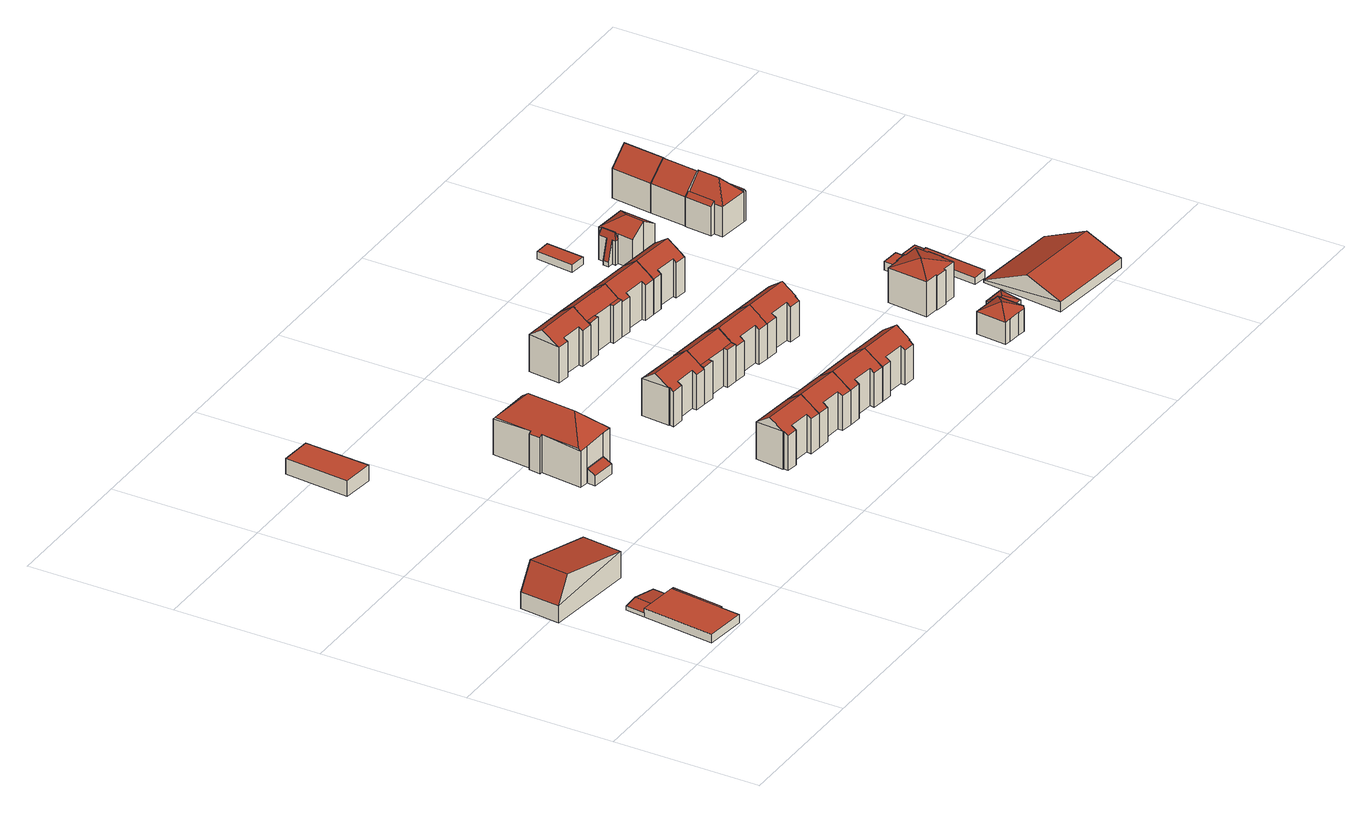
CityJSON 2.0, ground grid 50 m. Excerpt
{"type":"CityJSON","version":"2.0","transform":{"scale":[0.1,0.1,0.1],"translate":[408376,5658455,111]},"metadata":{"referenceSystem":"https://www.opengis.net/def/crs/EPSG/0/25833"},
"CityObjects":{
"building1":{"type":"Building","attributes":{"Gemeindeschluessel":14612000,"Geometrietyp2DReferenz":"3000","function":"31001_9998","roofType":"9999"},"children":["building1-1","building1-2","building1-3"]},
"building1-1":{"type":"BuildingPart","attributes":{"Dachtyp_tdc":"tdcGableRoof","Dachneigung":10.56,"QualitaetDacherkennung":31,"Geometrietyp2DReferenz":"3000","measuredHeight":2.12,"roofType":"3100"},"parents":["building1"],"geometry":[{"type":"MultiSurface","lod":"2","boundaries":[[[0,1,2,3]],[[4,5,6,7]],[[5,0,3,6]],[[0,5,8]],[[1,0,8,9]],[[5,4,9,8]],[[3,2,7,6]]],"semantics":{"surfaces":[{"type":"WallSurface"},{"type":"RoofSurface"},{"type":"GroundSurface"}],"values":[0,0,0,0,1,1,2]}}]},
"building1-2":{"type":"BuildingPart","attributes":{"Dachtyp_tdc":"tdcPolyFlatRoof","Dachneigung":0,"QualitaetDacherkennung":23,"Geometrietyp2DReferenz":"3000","measuredHeight":3,"roofType":"1000"},"parents":["building1"],"geometry":[{"type":"MultiSurface","lod":"2","boundaries":[[[10,11,12,13]],[[11,14,4,7,12]],[[15,10,13,16]],[[15,17,14,11,10]],[[13,12,7,2,16]]],"semantics":{"surfaces":[{"type":"WallSurface"},{"type":"RoofSurface"},{"type":"GroundSurface"}],"values":[0,0,0,1,2]}}]},
"building1-3":{"type":"BuildingPart","attributes":{"Dachtyp_tdc":"tdcPolyFlatRoof","Dachneigung":0,"QualitaetDacherkennung":0,"Geometrietyp2DReferenz":"3000","measuredHeight":3,"roofType":"9999"},"parents":["building1"],"geometry":[{"type":"MultiSurface","lod":"2","boundaries":[[[17,15,18,19]],[[19,18,20,21]],[[18,15,16,20]],[[17,19,21,2]],[[21,20,16,2]],[[15,17,2,16]]],"semantics":{"surfaces":[{"type":"RoofSurface"},{"type":"WallSurface"},{"type":"GroundSurface"},{"type":"ClosureSurface","isClosure":"1","QuelleClosure":"LoD1Solid"}],"values":[0,1,1,1,2,3]}}]},
"building2":{"type":"Building","attributes":{"Dachtyp_tdc":"tdcGableRoof","Gemeindeschluessel":14612000,"Dachneigung":11.79,"QualitaetDacherkennung":6,"Geometrietyp2DReferenz":"3000","measuredHeight":14.76,"function":"31001_9998","roofType":"3100"},"geometry":[{"type":"Solid","lod":"2","boundaries":[[[[22,23,24,25]],[[23,26,27,24]],[[26,28,29,27]],[[28,22,25,29]],[[26,23,30]],[[22,28,31]],[[23,22,31,30]],[[28,26,30,31]],[[25,24,27,29]]]],"semantics":{"surfaces":[{"type":"WallSurface"},{"type":"RoofSurface"},{"type":"GroundSurface"}],"values":[[0,0,0,0,0,0,1,1,2]]}}]},
"building3":{"type":"Building","attributes":{"name":"Berufsfeuerwehr Dresden-Übigau","Dachtyp_tdc":"tdcPolyFlatRoof","Gemeindeschluessel":14612000,"Dachneigung":0,"QualitaetDacherkennung":93,"Geometrietyp2DReferenz":"3000","measuredHeight":5.47,"function":"31001_3072","roofType":"1000"},"geometry":[{"type":"Solid","lod":"2","boundaries":[[[[32,33,34,35]],[[33,36,37,34]],[[36,38,39,37]],[[38,32,35,39]],[[38,36,33,32]],[[35,34,37,39]]]],"semantics":{"surfaces":[{"type":"WallSurface"},{"type":"RoofSurface"},{"type":"GroundSurface"}],"values":[[0,0,0,0,1,2]]}}]},
"building4":{"type":"Building","attributes":{"Dachtyp_tdc":"tdcPolyFlatRoof","Gemeindeschluessel":14612000,"Dachneigung":24.52,"QualitaetDacherkennung":41,"Geometrietyp2DReferenz":"3000","measuredHeight":4.88,"function":"31001_9998","roofType":"2100"},"geometry":[{"type":"Solid","lod":"2","boundaries":[[[[40,41,42,43]],[[41,44,45,42]],[[44,46,47,45]],[[46,40,43,47]],[[46,44,41,40]],[[43,42,45,47]]]],"semantics":{"surfaces":[{"type":"WallSurface"},{"type":"RoofSurface"},{"type":"GroundSurface"}],"values":[[0,0,0,0,1,2]]}}]},
"building5":{"type":"Building","attributes":{"Dachtyp_tdc":"tdcFreeFormRoof","Gemeindeschluessel":14612000,"Dachneigung":43.62,"QualitaetDacherkennung":64,"Geometrietyp2DReferenz":"3000","measuredHeight":20.34,"function":"31001_9998","roofType":"5000"},"geometry":[{"type":"Solid","lod":"2","boundaries":[[[[48,49,50,51]],[[49,52,53,50]],[[52,54,55,53]],[[54,56,57,55]],[[56,58,59,57]],[[58,60,61,59]],[[60,62,63,61]],[[62,64,43,63]],[[64,65,47,43]],[[65,48,51,47]],[[64,66,67,68,48,65]],[[69,60,58,70]],[[66,62,60,69,67]],[[67,69,70,56,54,52,49,68]],[[49,48,68]],[[58,56,70]],[[64,62,66]],[[51,50,53,55,57,59,61,63,43,47]]]],"semantics":{"surfaces":[{"type":"WallSurface"},{"type":"RoofSurface"},{"type":"GroundSurface"}],"values":[[0,0,0,0,0,0,0,0,0,0,1,1,1,1,0,0,0,2]]}}]},
"building6":{"type":"Building","attributes":{"Dachtyp_tdc":"tdcFreeFormRoof","Gemeindeschluessel":14612000,"Dachneigung":32.25,"QualitaetDacherkennung":69,"Geometrietyp2DReferenz":"3000","measuredHeight":16.26,"function":"31001_9998","roofType":"5000"},"geometry":[{"type":"Solid","lod":"2","boundaries":[[[[71,72,73,74]],[[72,75,76,73]],[[75,77,78,76]],[[77,79,80,78]],[[79,81,82,80]],[[81,83,84,82]],[[83,85,86,84]],[[85,87,88,86]],[[87,89,90,88]],[[89,91,92,90]],[[91,71,74,92]],[[93,85,83,94]],[[89,87,93,94,81,79,77,75,72,71,91]],[[83,81,94]],[[87,85,93]],[[74,73,76,78,80,82,84,86,88,90,92]]]],"semantics":{"surfaces":[{"type":"WallSurface"},{"type":"RoofSurface"},{"type":"GroundSurface"}],"values":[[0,0,0,0,0,0,0,0,0,0,0,1,1,0,0,2]]}}]},
"building7":{"type":"Building","attributes":{"Dachtyp_tdc":"tdcFreeFormRoof","Gemeindeschluessel":14612000,"Dachneigung":32.34,"QualitaetDacherkennung":70,"Geometrietyp2DReferenz":"3000","measuredHeight":16.21,"function":"31001_9998","roofType":"5000"},"geometry":[{"type":"Solid","lod":"2","boundaries":[[[[95,96,97,98]],[[96,99,100,97]],[[99,89,101,100]],[[89,87,102,101]],[[87,85,103,102]],[[85,104,105,103]],[[104,106,107,105]],[[106,108,109,107]],[[108,110,111,109]],[[110,95,98,111]],[[112,104,85,113]],[[95,110,108,106,112,113,87,89,99,96]],[[106,104,112]],[[85,87,113]],[[98,97,100,101,102,103,105,107,109,111]]]],"semantics":{"surfaces":[{"type":"WallSurface"},{"type":"RoofSurface"},{"type":"GroundSurface"}],"values":[[0,0,0,0,0,0,0,0,0,0,1,1,0,0,2]]}}]},
"building8":{"type":"Building","attributes":{"Dachtyp_tdc":"tdcFreeFormRoof","Gemeindeschluessel":14612000,"Dachneigung":32.44,"QualitaetDacherkennung":71,"Geometrietyp2DReferenz":"3000","measuredHeight":16.39,"function":"31001_9998","roofType":"5000"},"geometry":[{"type":"Solid","lod":"2","boundaries":[[[[114,115,116,117]],[[115,118,119,116]],[[118,120,121,119]],[[120,122,123,121]],[[122,124,125,123]],[[124,126,127,125]],[[126,128,129,127]],[[128,130,131,129]],[[130,132,133,131]],[[132,134,135,133]],[[134,114,117,135]],[[136,120,118,137]],[[124,122,136,137,115,114,134,132,130,128,126]],[[122,120,136]],[[118,115,137]],[[117,116,119,121,123,125,127,129,131,133,135]]]],"semantics":{"surfaces":[{"type":"WallSurface"},{"type":"RoofSurface"},{"type":"GroundSurface"}],"values":[[0,0,0,0,0,0,0,0,0,0,0,1,1,0,0,2]]}}]},
"building9":{"type":"Building","attributes":{"Dachtyp_tdc":"tdcFreeFormRoof","Gemeindeschluessel":14612000,"Dachneigung":32.9,"QualitaetDacherkennung":70,"Geometrietyp2DReferenz":"3000","measuredHeight":16.21,"function":"31001_9998","roofType":"5000"},"geometry":[{"type":"Solid","lod":"2","boundaries":[[[[138,139,140,141]],[[139,142,143,140]],[[142,144,145,143]],[[144,108,109,145]],[[108,106,107,109]],[[106,104,105,107]],[[104,146,147,105]],[[146,148,149,147]],[[148,150,151,149]],[[150,138,141,151]],[[152,146,104,153]],[[150,148,152,153,106,108,144,142,139,138]],[[104,106,153]],[[148,146,152]],[[141,140,143,145,109,107,105,147,149,151]]]],"semantics":{"surfaces":[{"type":"WallSurface"},{"type":"RoofSurface"},{"type":"GroundSurface"}],"values":[[0,0,0,0,0,0,0,0,0,0,1,1,0,0,2]]}}]},
"building10":{"type":"Building","attributes":{"Gemeindeschluessel":14612000,"Geometrietyp2DReferenz":"3000","function":"31001_9998","roofType":"9999"},"children":["building10-1","building10-2","building10-3"]},
"building10-1":{"type":"BuildingPart","attributes":{"Dachtyp_tdc":"tdcPolyFlatRoof","Dachneigung":3.23,"QualitaetDacherkennung":32,"Geometrietyp2DReferenz":"3000","measuredHeight":13.08,"roofType":"2100"},"parents":["building10"],"geometry":[{"type":"MultiSurface","lod":"2","boundaries":[[[154,155,156,157,158]],[[155,159,160,156]],[[159,161,162,163,160]],[[159,155,154,161]],[[163,157,156,160]]],"semantics":{"surfaces":[{"type":"WallSurface"},{"type":"RoofSurface"},{"type":"GroundSurface"}],"values":[0,0,0,1,2]}}]},
"building10-2":{"type":"BuildingPart","attributes":{"Dachtyp_tdc":"tdcPolyFlatRoof","Dachneigung":5.05,"QualitaetDacherkennung":30,"Geometrietyp2DReferenz":"3000","measuredHeight":13.11,"roofType":"2100"},"parents":["building10"],"geometry":[{"type":"MultiSurface","lod":"2","boundaries":[[[164,165,125,166]],[[165,167,123,125]],[[167,168,123]],[[169,164,166,170,171]],[[169,167,165,164]],[[166,125,123,170]]],"semantics":{"surfaces":[{"type":"WallSurface"},{"type":"RoofSurface"},{"type":"GroundSurface"}],"values":[0,0,0,0,1,2]}}]},
"building10-3":{"type":"BuildingPart","attributes":{"Dachtyp_tdc":"tdcGableRoof","Dachneigung":35.47,"QualitaetDacherkennung":80,"Geometrietyp2DReferenz":"3000","measuredHeight":16.45,"roofType":"3100"},"parents":["building10"],"geometry":[{"type":"MultiSurface","lod":"2","boundaries":[[[162,171,170,163]],[[168,172,173,123]],[[172,174,121,173]],[[174,175,176,121]],[[175,177,178,176]],[[177,158,157,178]],[[177,175,174,172]],[[172,168,171,162,158,177]],[[170,123,173,121,176,178,157,163]]],"semantics":{"surfaces":[{"type":"WallSurface"},{"type":"RoofSurface"},{"type":"GroundSurface"}],"values":[0,0,0,0,0,0,1,1,2]}}]},
"building11":{"type":"Building","attributes":{"Dachtyp_tdc":"tdcFreeFormRoof","Gemeindeschluessel":14612000,"Dachneigung":31.77,"QualitaetDacherkennung":83,"Geometrietyp2DReferenz":"3000","measuredHeight":16.31,"function":"31001_9998","roofType":"5000"},"geometry":[{"type":"Solid","lod":"2","boundaries":[[[[179,180,181,182]],[[180,183,184,181]],[[183,185,186,184]],[[185,187,188,186]],[[187,189,190,188]],[[189,191,192,190]],[[191,193,194,192]],[[193,195,196,194]],[[195,179,182,196]],[[197,191,189,198]],[[195,193,197,198,187,185,183,180,179]],[[189,187,198]],[[193,191,197]],[[182,181,184,186,188,190,192,194,196]]]],"semantics":{"surfaces":[{"type":"WallSurface"},{"type":"RoofSurface"},{"type":"GroundSurface"}],"values":[[0,0,0,0,0,0,0,0,0,1,1,0,0,2]]}}]},
"building12":{"type":"Building","attributes":{"Dachtyp_tdc":"tdcFreeFormRoof","Gemeindeschluessel":14612000,"Dachneigung":32.68,"QualitaetDacherkennung":70,"Geometrietyp2DReferenz":"3000","measuredHeight":16.21,"function":"31001_9998","roofType":"5000"},"geometry":[{"type":"Solid","lod":"2","boundaries":[[[[199,200,201,202]],[[200,203,204,201]],[[203,150,151,204]],[[150,148,149,151]],[[148,205,147,149]],[[205,206,207,147]],[[206,208,209,207]],[[208,210,211,209]],[[210,212,213,211]],[[212,214,215,213]],[[214,199,202,215]],[[216,206,205,152]],[[199,214,212,210,208,216,152,148,150,203,200]],[[205,148,152]],[[208,206,216]],[[202,201,204,151,149,147,207,209,211,213,215]]]],"semantics":{"surfaces":[{"type":"WallSurface"},{"type":"RoofSurface"},{"type":"GroundSurface"}],"values":[[0,0,0,0,0,0,0,0,0,0,0,1,1,0,0,2]]}}]},
"building13":{"type":"Building","attributes":{"Dachtyp_tdc":"tdcFreeFormRoof","Gemeindeschluessel":14612000,"Dachneigung":33.94,"QualitaetDacherkennung":69,"Geometrietyp2DReferenz":"3000","measuredHeight":16.41,"function":"31001_9998","roofType":"5000"},"geometry":[{"type":"Solid","lod":"2","boundaries":[[[[217,218,219,220]],[[218,221,156,219]],[[221,154,157,156]],[[154,175,176,157]],[[175,222,223,176]],[[222,224,225,223]],[[224,226,227,225]],[[226,228,229,227]],[[228,230,231,229]],[[230,217,220,231]],[[232,222,175,233]],[[230,228,226,224,232,233,154,221,218,217]],[[175,154,233]],[[224,222,232]],[[220,219,156,157,176,223,225,227,229,231]]]],"semantics":{"surfaces":[{"type":"WallSurface"},{"type":"RoofSurface"},{"type":"GroundSurface"}],"values":[[0,0,0,0,0,0,0,0,0,0,1,1,0,0,2]]}}]},
"building14":{"type":"Building","attributes":{"Gemeindeschluessel":14612000,"Geometrietyp2DReferenz":"3000","function":"31001_9998","roofType":"9999"},"children":["building14-1","building14-2","building14-3"]},
"building14-1":{"type":"BuildingPart","attributes":{"Dachtyp_tdc":"tdcGableRoof","Dachneigung":35.36,"QualitaetDacherkennung":86,"Geometrietyp2DReferenz":"3000","measuredHeight":16.43,"roofType":"3100"},"parents":["building14"],"geometry":[{"type":"MultiSurface","lod":"2","boundaries":[[[234,235,236,237]],[[238,239,240,241]],[[242,191,192,194]],[[191,234,237,192]],[[191,243,244,234]],[[239,238,235,244,243,242]],[[242,243,191]],[[234,244,235]],[[237,236,241,240,194,192]]],"semantics":{"surfaces":[{"type":"WallSurface"},{"type":"RoofSurface"},{"type":"GroundSurface"}],"values":[0,0,0,0,1,1,0,0,2]}}]},
"building14-2":{"type":"BuildingPart","attributes":{"Dachtyp_tdc":"tdcPolyFlatRoof","Dachneigung":4.29,"QualitaetDacherkennung":80,"Geometrietyp2DReferenz":"3000","measuredHeight":13.14,"roofType":"2100"},"parents":["building14"],"geometry":[{"type":"MultiSurface","lod":"2","boundaries":[[[245,193,242,194,196]],[[246,247,248,240,239]],[[247,245,196,248]],[[247,246,193,245]],[[196,194,240,248]]],"semantics":{"surfaces":[{"type":"WallSurface"},{"type":"RoofSurface"},{"type":"GroundSurface"}],"values":[0,0,0,1,2]}}]},
"building14-3":{"type":"BuildingPart","attributes":{"Dachtyp_tdc":"tdcPolyFlatRoof","Dachneigung":4.3,"QualitaetDacherkennung":71,"Geometrietyp2DReferenz":"3000","measuredHeight":13.14,"roofType":"2100"},"parents":["building14"],"geometry":[{"type":"MultiSurface","lod":"2","boundaries":[[[249,250,251,236,235]],[[250,252,253,251]],[[252,254,238,241,253]],[[254,252,250,249]],[[236,251,253,241]]],"semantics":{"surfaces":[{"type":"WallSurface"},{"type":"RoofSurface"},{"type":"GroundSurface"}],"values":[0,0,0,1,2]}}]},
"building15":{"type":"Building","attributes":{"Dachtyp_tdc":"tdcFreeFormRoof","Gemeindeschluessel":14612000,"Dachneigung":32.9,"QualitaetDacherkennung":70,"Geometrietyp2DReferenz":"3000","measuredHeight":16.4,"function":"31001_9998","roofType":"5000"},"geometry":[{"type":"Solid","lod":"2","boundaries":[[[[255,256,257,258]],[[256,259,260,257]],[[259,261,262,260]],[[261,263,227,262]],[[263,264,225,227]],[[264,222,223,225]],[[222,265,266,223]],[[265,267,268,266]],[[267,269,270,268]],[[269,271,272,270]],[[271,255,258,272]],[[273,265,222,232]],[[256,255,271,269,267,273,232,264,263,261,259]],[[222,264,232]],[[267,265,273]],[[258,257,260,262,227,225,223,266,268,270,272]]]],"semantics":{"surfaces":[{"type":"WallSurface"},{"type":"RoofSurface"},{"type":"GroundSurface"}],"values":[[0,0,0,0,0,0,0,0,0,0,0,1,1,0,0,2]]}}]},
"building16":{"type":"Building","attributes":{"Dachtyp_tdc":"tdcFreeFormRoof","Gemeindeschluessel":14612000,"Dachneigung":33.79,"QualitaetDacherkennung":82,"Geometrietyp2DReferenz":"3000","measuredHeight":16.38,"function":"31001_9998","roofType":"5000"},"geometry":[{"type":"Solid","lod":"2","boundaries":[[[[274,275,276,277]],[[275,278,279,276]],[[278,280,251,279]],[[280,234,237,251]],[[234,281,282,237]],[[281,283,284,282]],[[283,285,286,284]],[[285,287,288,286]],[[287,274,277,288]],[[289,281,234,290]],[[285,283,289,290,280,278,275,274,287]],[[283,281,289]],[[234,280,290]],[[277,276,279,251,237,282,284,286,288]]]],"semantics":{"surfaces":[{"type":"WallSurface"},{"type":"RoofSurface"},{"type":"GroundSurface"}],"values":[[0,0,0,0,0,0,0,0,0,1,1,0,0,2]]}}]},
"building17":{"type":"Building","attributes":{"Dachtyp_tdc":"tdcFreeFormRoof","Gemeindeschluessel":14612000,"Dachneigung":33.26,"QualitaetDacherkennung":74,"Geometrietyp2DReferenz":"3000","measuredHeight":16.33,"function":"31001_9998","roofType":"5000"},"geometry":[{"type":"Solid","lod":"2","boundaries":[[[[291,292,293,294]],[[292,295,296,293]],[[295,285,286,296]],[[285,283,284,286]],[[283,281,282,284]],[[281,297,298,282]],[[297,299,300,298]],[[299,301,302,300]],[[301,303,304,302]],[[303,291,294,304]],[[291,303,301,299,305,306,283,285,295,292]],[[305,297,281,306]],[[281,283,306]],[[299,297,305]],[[294,293,296,286,284,282,298,300,302,304]]]],"semantics":{"surfaces":[{"type":"WallSurface"},{"type":"RoofSurface"},{"type":"GroundSurface"}],"values":[[0,0,0,0,0,0,0,0,0,0,1,1,0,0,2]]}}]},
"building18":{"type":"Building","attributes":{"Dachtyp_tdc":"tdcFreeFormRoof","Gemeindeschluessel":14612000,"Dachneigung":28.05,"QualitaetDacherkennung":82,"Geometrietyp2DReferenz":"3000","measuredHeight":10.67,"function":"31001_9998","roofType":"5000"},"geometry":[{"type":"Solid","lod":"2","boundaries":[[[[307,308,309,310]],[[308,311,312,309]],[[311,313,314,312]],[[315,308,307,316]],[[311,315,316,317]],[[317,316,318,319,320,313]],[[316,307,318]],[[308,315,311]],[[311,317,313]],[[314,321,322,323,310,309,312]],[[313,320,321,314]],[[320,319,322,321]],[[319,318,323,322]],[[318,307,310,323]]]],"semantics":{"surfaces":[{"type":"WallSurface"},{"type":"RoofSurface"},{"type":"GroundSurface"}],"values":[[0,0,0,1,1,1,1,0,0,2,0,0,0,0]]}}]},
"building19":{"type":"Building","attributes":{"Dachtyp_tdc":"tdcPolyFlatRoof","Gemeindeschluessel":14612000,"Dachneigung":0,"QualitaetDacherkennung":74,"Geometrietyp2DReferenz":"3000","measuredHeight":2.54,"function":"31001_9998","roofType":"1000"},"geometry":[{"type":"Solid","lod":"2","boundaries":[[[[324,325,326,327]],[[325,328,329,326]],[[328,330,331,329]],[[330,324,327,331]],[[330,328,325,324]],[[327,326,329,331]]]],"semantics":{"surfaces":[{"type":"WallSurface"},{"type":"RoofSurface"},{"type":"GroundSurface"}],"values":[[0,0,0,0,1,2]]}}]},
"building20":{"type":"Building","attributes":{"Dachtyp_tdc":"tdcHipRoof","Gemeindeschluessel":14612000,"Dachneigung":24.45,"QualitaetDacherkennung":69,"Geometrietyp2DReferenz":"3000","measuredHeight":4.23,"function":"31001_9998","roofType":"3200"},"geometry":[{"type":"Solid","lod":"2","boundaries":[[[[332,333,334,335]],[[333,336,337,334]],[[336,338,339,337]],[[338,332,335,339]],[[336,333,340]],[[332,338,341]],[[333,332,341,340]],[[338,336,340,341]],[[335,334,337,339]]]],"semantics":{"surfaces":[{"type":"WallSurface"},{"type":"RoofSurface"},{"type":"GroundSurface"}],"values":[[0,0,0,0,1,1,1,1,2]]}}]},
"building21":{"type":"Building","attributes":{"Dachtyp_tdc":"tdcTentRoof","Gemeindeschluessel":14612000,"Dachneigung":19.37,"QualitaetDacherkennung":63,"Geometrietyp2DReferenz":"3000","measuredHeight":14.6,"function":"31001_9998","roofType":"3500"},"geometry":[{"type":"Solid","lod":"2","boundaries":[[[[342,343,344,345]],[[343,346,347,344]],[[346,348,349,347]],[[348,350,351,349]],[[350,352,353,351]],[[352,354,355,353]],[[354,356,357,355]],[[356,358,359,357]],[[358,360,361,359]],[[360,362,363,361]],[[362,364,365,363]],[[364,366,367,365]],[[366,368,369,367]],[[368,370,371,369]],[[370,372,373,371]],[[372,374,375,373]],[[374,376,377,375]],[[376,378,379,377]],[[378,380,381,379]],[[380,342,345,381]],[[348,346,382]],[[358,356,354,352,350,348,382]],[[376,374,372,370,368,366,364,362,360,358,382]],[[346,343,342,380,378,376,382]],[[345,344,347,349,351,353,355,357,359,361,363,365,367,369,371,373,375,377,379,381]]]],"semantics":{"surfaces":[{"type":"WallSurface"},{"type":"RoofSurface"},{"type":"GroundSurface"}],"values":[[0,0,0,0,0,0,0,0,0,0,0,0,0,0,0,0,0,0,0,0,1,1,1,1,2]]}}]},
"building22":{"type":"Building","attributes":{"Gemeindeschluessel":14612000,"Geometrietyp2DReferenz":"3000","function":"31001_9998","roofType":"9999"},"children":["building22-1","building22-2"]},
"building22-1":{"type":"BuildingPart","attributes":{"Dachtyp_tdc":"tdcHipAndGableRoof","Dachneigung":32.23,"QualitaetDacherkennung":66,"Geometrietyp2DReferenz":"3000","measuredHeight":13.82,"roofType":"5000"},"parents":["building22"],"geometry":[{"type":"MultiSurface","lod":"2","boundaries":[[[383,384,385,386]],[[384,387,385]],[[388,389,390,391,392]],[[389,393,394,390]],[[393,395,396,394]],[[395,397,398,396]],[[397,383,386,398]],[[393,389,399]],[[389,388,384,383,397,399]],[[397,395,393,399]],[[386,385,391,390,394,396,398]]],"semantics":{"surfaces":[{"type":"WallSurface"},{"type":"RoofSurface"},{"type":"GroundSurface"}],"values":[0,0,0,0,0,0,0,1,1,1,2]}}]},
"building22-2":{"type":"BuildingPart","attributes":{"Dachtyp_tdc":"tdcFreeFormRoof","Dachneigung":76.05,"QualitaetDacherkennung":42,"Geometrietyp2DReferenz":"3000","measuredHeight":11.11,"roofType":"5000"},"parents":["building22"],"geometry":[{"type":"MultiSurface","lod":"2","boundaries":[[[400,401,402,403]],[[401,404,405,402]],[[404,392,391,405]],[[387,406,407,385]],[[406,408,409,407]],[[408,410,411,409]],[[410,400,403,411]],[[406,387,412]],[[387,392,413,412]],[[392,404,413]],[[404,401,400,410,408,406,412,413]],[[403,402,405,391,385,407,409,411]]],"semantics":{"surfaces":[{"type":"WallSurface"},{"type":"RoofSurface"},{"type":"GroundSurface"}],"values":[0,0,0,0,0,0,0,1,1,1,1,2]}}]},
"building23":{"type":"Building","attributes":{"Dachtyp_tdc":"tdcPolyFlatRoof","Gemeindeschluessel":14612000,"Dachneigung":0,"QualitaetDacherkennung":60,"Geometrietyp2DReferenz":"3000","measuredHeight":2.95,"function":"31001_9998","roofType":"1000"},"geometry":[{"type":"Solid","lod":"2","boundaries":[[[[414,415,416,417]],[[415,418,419,416]],[[418,420,421,419]],[[420,414,417,421]],[[420,418,415,414]],[[417,416,419,421]]]],"semantics":{"surfaces":[{"type":"WallSurface"},{"type":"RoofSurface"},{"type":"GroundSurface"}],"values":[[0,0,0,0,1,2]]}}]},
"building24":{"type":"Building","attributes":{"Dachtyp_tdc":"tdcPolyFlatRoof","Gemeindeschluessel":14612000,"Dachneigung":6.77,"QualitaetDacherkennung":95,"Geometrietyp2DReferenz":"3000","measuredHeight":2.85,"function":"31001_9998","roofType":"2100"},"geometry":[{"type":"Solid","lod":"2","boundaries":[[[[422,423,424,425]],[[423,426,427,424]],[[426,428,429,427]],[[428,422,425,429]],[[428,426,423,422]],[[425,424,427,429]]]],"semantics":{"surfaces":[{"type":"WallSurface"},{"type":"RoofSurface"},{"type":"GroundSurface"}],"values":[[0,0,0,0,1,2]]}}]},
"building25":{"type":"Building","attributes":{"Dachtyp_tdc":"tdcGableRoof","Gemeindeschluessel":14612000,"Dachneigung":25.47,"QualitaetDacherkennung":38,"Geometrietyp2DReferenz":"3000","measuredHeight":8.23,"function":"31001_3211","roofType":"3100"},"geometry":[{"type":"Solid","lod":"2","boundaries":[[[[430,431,432,433]],[[431,434,435,432]],[[434,436,437,435]],[[436,430,433,437]],[[434,431,438]],[[430,436,439]],[[431,430,439,438]],[[436,434,438,439]],[[433,432,435,437]]]],"semantics":{"surfaces":[{"type":"WallSurface"},{"type":"RoofSurface"},{"type":"GroundSurface"}],"values":[[0,0,0,0,0,0,1,1,2]]}}]},
"building26":{"type":"Building","attributes":{"Dachtyp_tdc":"tdcPolyFlatRoof","Gemeindeschluessel":14612000,"Dachneigung":0,"QualitaetDacherkennung":74,"Geometrietyp2DReferenz":"3000","measuredHeight":2.13,"function":"31001_9998","roofType":"1000"},"geometry":[{"type":"Solid","lod":"2","boundaries":[[[[440,441,442,443]],[[441,444,445,442]],[[444,446,447,445]],[[446,448,449,447]],[[448,450,451,449]],[[450,440,443,451]],[[450,448,446,444,441,440]],[[443,442,445,447,449,451]]]],"semantics":{"surfaces":[{"type":"WallSurface"},{"type":"RoofSurface"},{"type":"GroundSurface"}],"values":[[0,0,0,0,0,0,1,2]]}}]},
"building27":{"type":"Building","attributes":{"Gemeindeschluessel":14612000,"Geometrietyp2DReferenz":"3000","function":"31001_9998","roofType":"9999"},"children":["building27-1","building27-2","building27-3"]},
"building27-1":{"type":"BuildingPart","attributes":{"Dachtyp_tdc":"tdcPolyFlatRoof","Dachneigung":42.38,"QualitaetDacherkennung":58,"Geometrietyp2DReferenz":"3000","measuredHeight":11.61,"roofType":"2100"},"parents":["building27"],"geometry":[{"type":"MultiSurface","lod":"2","boundaries":[[[452,453,454,455,456]],[[457,458,459,460,461]],[[458,452,456,459]],[[458,457,453,452]],[[456,455,460,459]]],"semantics":{"surfaces":[{"type":"WallSurface"},{"type":"RoofSurface"},{"type":"GroundSurface"}],"values":[0,0,0,1,2]}}]},
"building27-2":{"type":"BuildingPart","attributes":{"Dachtyp_tdc":"tdcFreeFormRoof","Dachneigung":47.02,"QualitaetDacherkennung":18,"Geometrietyp2DReferenz":"3000","measuredHeight":16.15,"roofType":"5000"},"parents":["building27"],"geometry":[{"type":"MultiSurface","lod":"2","boundaries":[[[454,462,463,455]],[[462,464,465,463]],[[466,467,468,469]],[[467,461,460,468]],[[470,471,466,464,462]],[[471,470,454,461,467]],[[471,467,466]],[[454,470,462]],[[460,455,463,465,469,468]]],"semantics":{"surfaces":[{"type":"WallSurface"},{"type":"RoofSurface"},{"type":"GroundSurface"}],"values":[0,0,0,0,1,1,1,0,2]}}]},
"building27-3":{"type":"BuildingPart","attributes":{"Dachtyp_tdc":"tdcPolyFlatRoof","Dachneigung":50.75,"QualitaetDacherkennung":52,"Geometrietyp2DReferenz":"3000","measuredHeight":11.47,"roofType":"2100"},"parents":["building27"],"geometry":[{"type":"MultiSurface","lod":"2","boundaries":[[[472,473,466,469,474]],[[475,476,477,465,464]],[[476,472,474,477]],[[476,475,473,472]],[[474,469,465,477]]],"semantics":{"surfaces":[{"type":"WallSurface"},{"type":"RoofSurface"},{"type":"GroundSurface"}],"values":[0,0,0,1,2]}}]},
"building28":{"type":"Building","attributes":{"Dachtyp_tdc":"tdcGableRoof","Gemeindeschluessel":14612000,"Dachneigung":43.64,"QualitaetDacherkennung":75,"Geometrietyp2DReferenz":"3000","measuredHeight":16.14,"function":"31001_9998","roofType":"3100"},"geometry":[{"type":"Solid","lod":"2","boundaries":[[[[478,479,480,481]],[[479,482,483,480]],[[482,462,484,483]],[[462,478,481,484]],[[482,479,485]],[[478,462,486]],[[479,478,486,485]],[[462,482,485,486]],[[481,480,483,484]]]],"semantics":{"surfaces":[{"type":"WallSurface"},{"type":"RoofSurface"},{"type":"GroundSurface"}],"values":[[0,0,0,0,0,0,1,1,2]]}}]},
"building29":{"type":"Building","attributes":{"Dachtyp_tdc":"tdcGableRoof","Gemeindeschluessel":14612000,"Dachneigung":43.56,"QualitaetDacherkennung":73,"Geometrietyp2DReferenz":"3000","measuredHeight":16.21,"function":"31001_9998","roofType":"3100"},"geometry":[{"type":"Solid","lod":"2","boundaries":[[[[487,488,489,480]],[[488,490,491,489]],[[490,482,483,491]],[[482,487,480,483]],[[490,488,492]],[[487,482,493]],[[488,487,493,492]],[[482,490,492,493]],[[480,489,491,483]]]],"semantics":{"surfaces":[{"type":"WallSurface"},{"type":"RoofSurface"},{"type":"GroundSurface"}],"values":[[0,0,0,0,0,0,1,1,2]]}}]}
},
"vertices":[
[303,321,6],[296,254,6],[296,254,2],[303,321,2],[159,269,15],[166,336,15],[166,336,2],[159,269,2],[213,331,23],[205,264,23],
[268,8,32],[131,23,32],[131,23,2],[268,8,2],[159,269,32],[276,76,32],[276,76,2],[296,254,32],
[282,75,32],[302,253,32],[282,75,2],[302,253,2],
[332,576,94],[316,439,94],[316,439,2],[332,576,2],[4,474,60],[4,474,2],[19,611,59],[19,611,2],[51,469,149],[67,606,149],
[435,1583,58],[419,1359,58],[419,1359,3],[435,1583,3],[310,1370,58],[310,1370,3],[330,1591,58],[330,1591,3],
[815,784,51],[812,754,37],[812,754,2],[815,784,2],[729,762,37],[729,762,2],[732,792,51],[732,792,2],
[700,796,127],[715,937,135],[715,937,2],[700,796,2],[707,937,127],[707,937,2],[711,978,127],[711,978,2],[718,977,134],[718,977,2],[732,1112,127],[732,1112,2],[880,1096,134],[880,1096,2],[847,780,134],[847,780,2],[815,784,133],[732,792,129],[847,780,135],[781,862,205],[701,803,135],[798,1031,205],[732,1105,134],
[1200,309,137],[1124,317,137],[1124,317,6],[1200,309,6],[1122,301,127],[1122,301,6],[1081,305,127],[1081,305,6],[1083,321,137],[1083,321,6],[1081,321,137],[1081,321,6],[1092,420,135],[1092,420,6],[1250,403,135],[1250,403,6],[1239,304,137],[1239,304,6],[1237,288,127],[1237,288,6],[1198,292,127],[1198,292,6],[1244,353,169],[1086,371,169],
[1357,292,137],[1282,300,137],[1282,300,7],[1357,292,7],[1280,283,127],[1280,283,7],[1237,288,7],[1239,304,7],[1250,403,7],[1408,386,135],[1408,386,7],[1398,287,137],[1398,287,7],[1396,271,127],[1396,271,7],[1356,276,127],[1356,276,7],[1403,337,169],[1244,354,169],
[1130,737,138],[1127,737,138],[1127,737,6],[1130,737,6],[1137,836,134],[1137,836,6],[1295,818,134],[1295,818,6],[1284,721,139],[1284,721,6],[1282,706,129],[1282,706,6],[1243,710,128],[1243,710,6],[1245,725,138],[1245,725,6],[1171,733,138],[1171,733,6],[1170,718,129],[1170,718,6],[1128,722,128],[1128,722,6],[1290,770,170],[1132,787,170],
[1517,259,127],[1519,275,137],[1519,275,7],[1517,259,7],[1441,283,137],[1441,283,7],[1439,267,127],[1439,267,7],[1569,369,135],[1569,369,7],[1559,270,137],[1559,270,7],[1557,254,127],[1557,254,7],[1564,319,169],[1403,336,169],
[1442,704,137],[1440,689,136],[1440,689,6],[1442,704,6],[1442,704,136],[1400,693,136],[1400,693,6],[1401,708,137],[1401,708,136],[1401,708,6],
[1324,701,136],[1282,706,136],[1324,701,6],[1284,721,137],[1284,721,136],[1326,716,137],[1326,716,6],[1326,716,136],
[1289,768,170],[1289,768,6],[1295,818,135],[1453,801,135],[1453,801,6],[1447,751,170],[1447,751,6],
[1290,1126,130],[1291,1140,138],[1291,1140,6],[1290,1126,6],[1217,1148,138],[1217,1148,6],[1216,1134,130],[1216,1134,6],[1174,1139,130],[1174,1139,6],[1186,1249,136],[1186,1249,6],[1343,1232,136],[1343,1232,6],[1332,1135,138],[1332,1135,6],[1331,1122,130],[1331,1122,6],[1338,1185,169],[1181,1202,169],
[1674,258,137],[1598,266,137],[1598,266,7],[1674,258,7],[1597,250,127],[1597,250,7],[1569,369,134],[1730,351,134],[1730,351,7],[1719,253,137],[1719,253,7],[1715,253,137],[1715,253,7],[1713,238,127],[1713,238,7],[1672,242,127],[1672,242,7],[1725,302,169],
[1485,699,137],[1483,684,127],[1483,684,6],[1485,699,6],[1440,689,127],[1612,784,134],[1612,784,6],[1601,686,137],[1601,686,6],[1599,671,127],[1599,671,6],[1558,676,127],[1558,676,6],[1560,690,137],[1560,690,6],[1606,735,170],[1448,752,170],
[1501,1215,136],[1491,1118,136],[1491,1118,6],[1501,1215,6],[1449,1123,136],[1372,1131,136],[1372,1131,6],[1449,1123,6],[1332,1135,136],[1338,1184,171],[1496,1167,171],
[1331,1122,137],[1372,1131,138],[1370,1118,137],[1370,1118,6],
[1491,1118,138],[1489,1105,137],[1489,1105,6],[1448,1110,137],[1448,1110,6],[1449,1123,138],
[1716,658,128],[1718,673,138],[1718,673,6],[1716,658,6],[1643,681,138],[1643,681,6],[1642,666,128],[1642,666,6],[1599,671,128],[1601,686,138],[1775,766,134],[1775,766,6],[1764,668,138],[1764,668,6],[1760,668,138],[1760,668,6],[1758,653,128],[1758,653,6],[1769,717,170],
[1608,1105,137],[1530,1114,137],[1530,1114,6],[1608,1105,6],[1529,1101,128],[1529,1101,6],[1489,1105,128],[1660,1198,136],[1660,1198,6],[1650,1101,137],[1650,1101,6],[1648,1088,128],[1648,1088,6],[1607,1092,128],[1607,1092,6],[1655,1150,170],[1496,1168,170],
[1765,1088,137],[1688,1097,137],[1688,1097,6],[1765,1088,6],[1686,1084,128],[1686,1084,6],[1817,1181,136],[1817,1181,6],[1806,1084,137],[1806,1084,6],[1805,1071,128],[1805,1071,6],[1763,1076,128],[1763,1076,6],[1812,1134,170],[1655,1151,170],
[2021,197,90],[2127,186,90],[2127,186,12],[2021,197,12],[2117,94,90],[2117,94,12],[2102,82,90],[2102,82,12],[2126,186,90],[2068,139,118],[2110,88,94],[2010,92,90],[2032,89,90],[2077,85,90],[2077,85,12],[2032,89,12],[2010,92,12],
[1809,1543,28],[1796,1413,28],[1796,1413,2],[1809,1543,2],[1741,1418,28],[1741,1418,2],[1755,1547,28],[1755,1547,2],
[2218,160,36],[2142,167,36],[2142,167,12],[2218,160,12],[2149,237,45],[2149,237,12],[2225,231,45],[2225,231,12],[2178,204,55],[2186,204,55],
[2083,367,129],[2083,371,130],[2083,371,9],[2083,367,9],[2034,376,130],[2034,376,9],[2048,515,130],[2048,515,9],[2098,510,130],[2098,510,9],[2098,515,129],[2098,515,9],[2138,511,129],[2138,511,9],[2138,506,130],[2138,506,9],[2187,501,131],[2187,501,9],[2187,494,131],[2187,494,9],[2183,464,131],[2183,464,9],[2183,458,131],[2183,458,9],[2189,457,129],[2189,457,9],[2184,405,129],[2184,405,9],[2178,405,131],[2178,405,9],[2177,400,131],[2177,400,9],[2174,370,131],[2174,370,9],[2173,362,131],[2173,362,9],[2124,367,130],[2124,367,9],[2124,362,129],[2124,362,9],[2110,439,155],
[1838,1268,110],[1844,1321,110],[1844,1321,7],[1838,1268,7],[1844,1321,92],[1850,1382,110],[1851,1391,109],[1851,1391,7],[1850,1382,7],[1850,1382,92],[1964,1380,110],[1964,1380,7],[1950,1256,110],[1950,1256,7],[1894,1262,146],[1894,1262,7],[1901,1326,146],
[1817,1356,22],[1834,1354,92],[1834,1354,7],[1817,1356,7],[1837,1383,92],[1837,1383,7],[1831,1322,92],[1831,1322,7],[1833,1335,92],[1833,1335,7],[1815,1337,22],[1815,1337,7],[1838,1328,118],[1843,1376,118],
[2258,552,38],[2198,557,38],[2198,557,8],[2258,552,8],[2203,617,38],[2203,617,8],[2263,612,38],[2263,612,8],
[2284,553,34],[2331,548,39],[2331,548,11],[2284,553,11],[2308,334,39],[2308,334,11],[2261,339,34],[2261,339,11],
[2555,8,47],[2250,41,47],[2250,41,13],[2555,8,13],[2281,322,21],[2281,322,13],[2585,289,21],[2585,289,13],[2264,166,96],[2568,133,96],
[2268,554,30],[2272,598,30],[2272,598,9],[2268,554,9],[2340,591,30],[2340,591,9],[2335,547,30],[2335,547,9],[2331,548,30],[2331,548,9],[2284,553,30],[2284,553,9],
[2127,1253,108],[2143,1252,122],[2143,1252,111],[2143,1252,6],[2127,1253,6],[2132,1157,122],[2117,1159,108],[2117,1159,6],[2132,1157,6],[2132,1157,111],
[2248,1242,111],[2248,1242,6],[2245,1210,111],[2245,1210,6],[2235,1115,111],[2129,1127,111],[2129,1127,6],[2235,1115,6],[2195,1247,168],[2188,1174,168],
[2245,1114,108],[2235,1115,121],[2245,1114,6],[2245,1210,121],[2255,1209,108],[2255,1209,6],
[2127,1253,109],[2141,1379,109],[2141,1379,7],[2127,1253,7],[2261,1366,112],[2261,1366,7],[2248,1242,7],[2202,1372,168],[2189,1247,168],
[2141,1379,110],[2157,1519,111],[2157,1519,7],[2276,1509,112],[2276,1509,7],[2218,1514,169],[2202,1372,169]
]}
